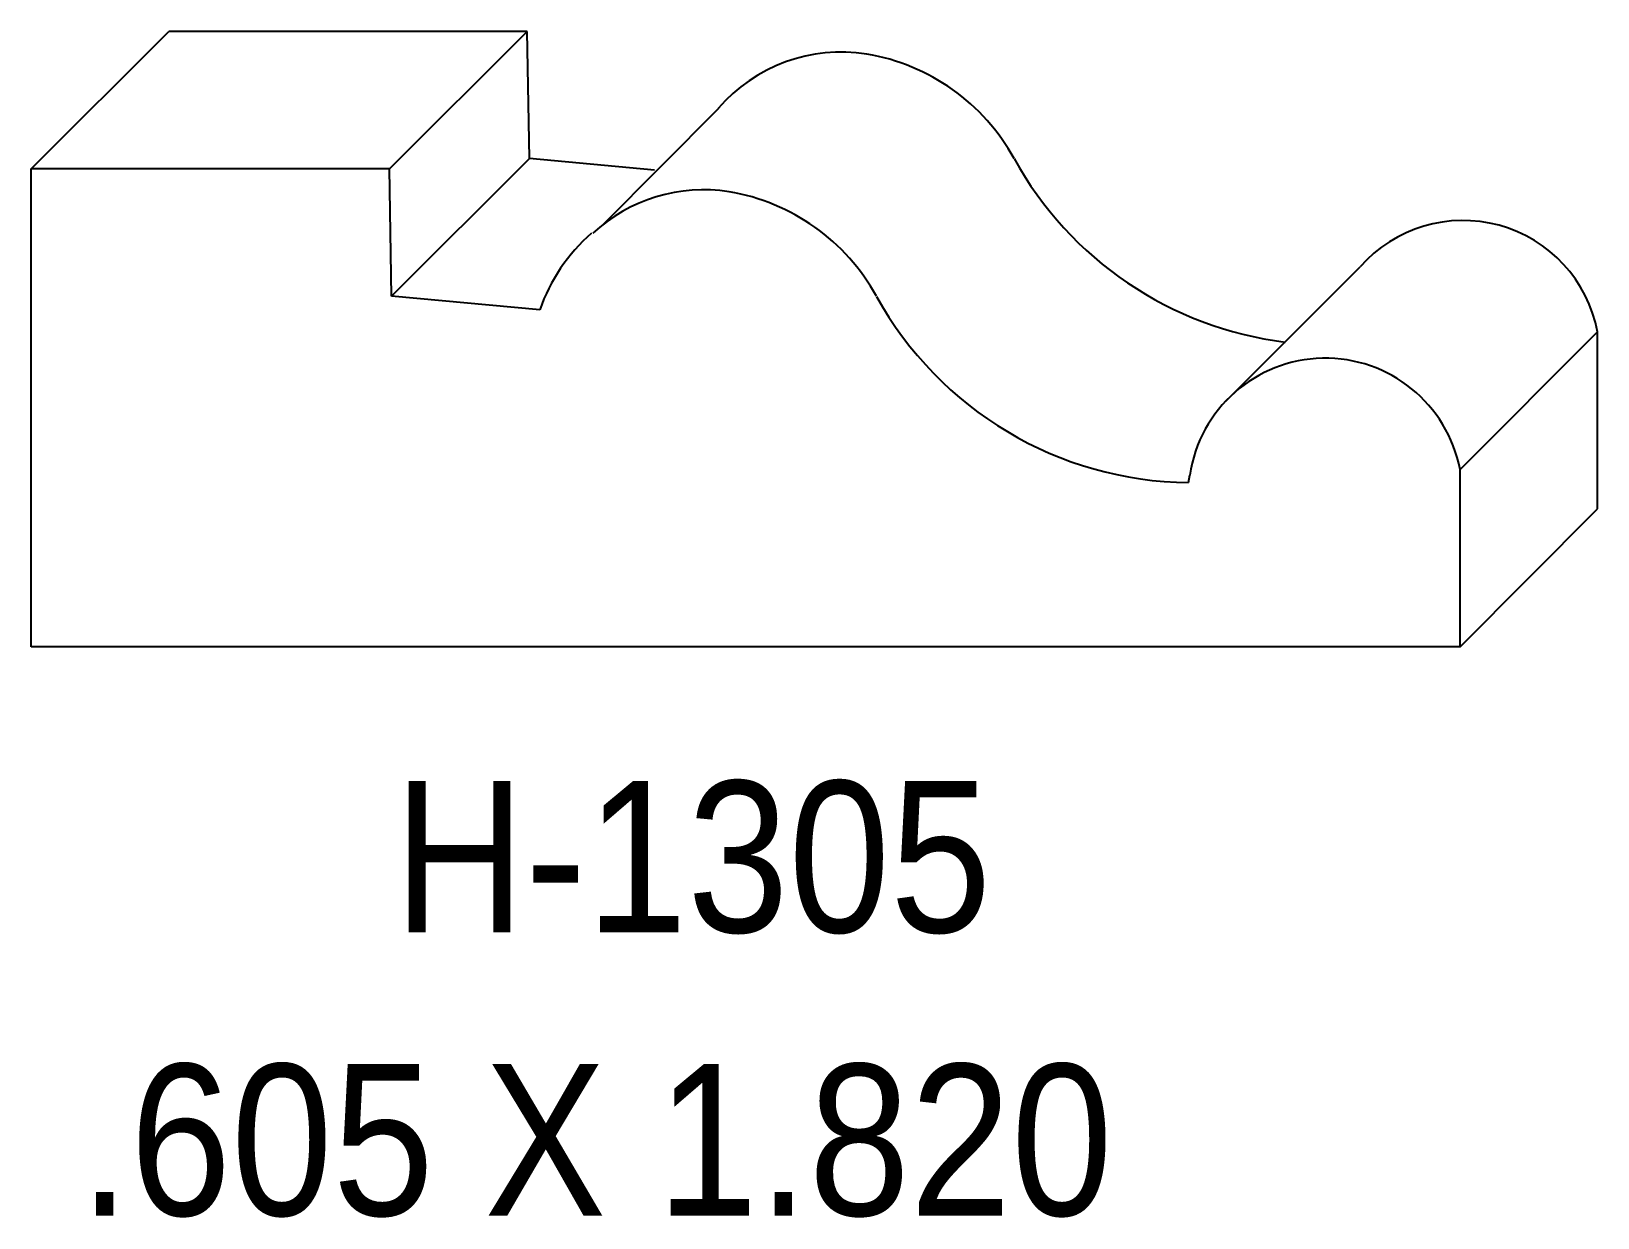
# Model space of a CAD drawing. Extents: x 99.03 to 101.04, y 152.18 to 153.71.
import ezdxf

# ---------------------------------------------------------------- set-up
doc = ezdxf.new("R2010")
doc.units = 0
doc.header["$LTSCALE"] = 5
doc.layers.add('PROFILE', color=7, linetype='CONTINUOUS')
doc.styles.add('TXT', font='TXT', dxfattribs={"height": 3.5})

msp = doc.modelspace()

# ---------------------------------------------------------------- linework, layer by layer
at = {"layer": 'PROFILE', "color": 1, "linetype": 'CONTINUOUS'}
for p, q in [((99.0295, 153.5311), (99.2062, 153.7078)), ((99.6661, 153.7078), (99.2062, 153.7078)), ((99.4894, 153.5311), (99.6661, 153.7078)), ((99.669, 153.5445), (99.6661, 153.7078)), ((99.9117, 153.6089), (99.7638, 153.4598)), ((99.4894, 153.5311), (99.0295, 153.5311)), ((99.0295, 152.9178), (99.0295, 153.5311)), ((99.4922, 153.3678), (99.4894, 153.5311)), ((99.4922, 153.3678), (99.669, 153.5445)), ((99.8298, 153.5296), (99.669, 153.5445)), ((100.563, 153.2328), (100.7359, 153.4054)), ((99.6824, 153.3502), (99.4922, 153.3678)), ((100.8641, 153.1452), (101.0408, 153.3219)), ((101.0408, 153.0946), (101.0408, 153.3219)), ((100.8641, 152.9178), (100.8641, 153.1452)), ((100.5154, 153.1286), (100.5171, 153.138)), ((100.8641, 152.9178), (101.0408, 153.0946)), ((100.8641, 152.9178), (99.0295, 152.9178))]:
    msp.add_line(p, q, dxfattribs=at)
for centre, major_axis, start_param, end_param in [((100.0695, 153.4727), (0, 0.2085), -0.157789, 0.859089), ((100.0576, 153.415), (0, 0.2674), -1.065764, -0.168138), ((100.6969, 153.7685), (0.4632, 0), -2.63656, -1.695265), ((99.8928, 153.296), (0, 0.2085), -0.157789, 0.750013), ((99.8808, 153.2383), (0.2674, 0), 0.505032, 1.402658), ((100.8679, 153.289), (0, 0.176), -1.382426, 0.848449), ((99.902, 153.2736), (0.2326, 0), 2.289464, 2.806249), ((100.5202, 153.5917), (0.4632, 0), -2.63656, -1.581069), ((100.6912, 153.1122), (0, 0.176), -1.382426, 1.423939)]:
    msp.add_ellipse(centre, major_axis=major_axis, ratio=1, start_param=start_param, end_param=end_param, dxfattribs=at)

# ---------------------------------------------------------------- texts
at = {"layer": 'PROFILE', "color": 1, "linetype": 'CONTINUOUS', "style": 'TXT', "width": 0.9}
for s, height, p in [('H-1305', 0.19439, (99.4949, 152.5511)), ('.605 X 1.820', 0.194395, (99.0911, 152.1876))]:
    msp.add_text(s, height=height, dxfattribs=at).set_placement(p)

doc.saveas('drawing.dxf')
